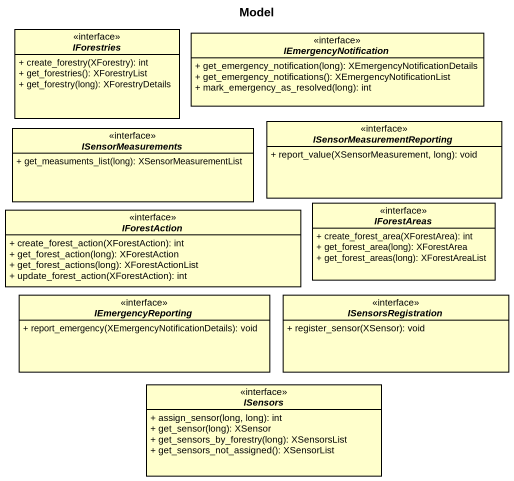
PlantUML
@startuml
title Model
hide circle
hide empty members
skinparam classAttributeIconSize 0
interface IForestries <<interface>> {
  + create_forestry(XForestry): int
  + get_forestries(): XForestryList
  + get_forestry(long): XForestryDetails
}
interface IEmergencyNotification <<interface>> {
  + get_emergency_notification(long): XEmergencyNotificationDetails
  + get_emergency_notifications(): XEmergencyNotificationList
  + mark_emergency_as_resolved(long): int
}
interface ISensorMeasurementReporting <<interface>> {
  + report_value(XSensorMeasurement, long): void
}
interface ISensorMeasurements <<interface>> {
  + get_measuments_list(long): XSensorMeasurementList
}
interface IForestAreas <<interface>> {
  + create_forest_area(XForestArea): int
  + get_forest_area(long): XForestArea
  + get_forest_areas(long): XForestAreaList
}
interface IForestAction <<interface>> {
  + create_forest_action(XForestAction): int
  + get_forest_action(long): XForestAction
  + get_forest_actions(long): XForestActionList
  + update_forest_action(XForestAction): int
}
interface IEmergencyReporting <<interface>> {
  + report_emergency(XEmergencyNotificationDetails): void
}
interface ISensorsRegistration <<interface>> {
  + register_sensor(XSensor): void
}
interface ISensors <<interface>> {
  + assign_sensor(long, long): int
  + get_sensor(long): XSensor
  + get_sensors_by_forestry(long): XSensorsList
  + get_sensors_not_assigned(): XSensorList
}
@enduml
